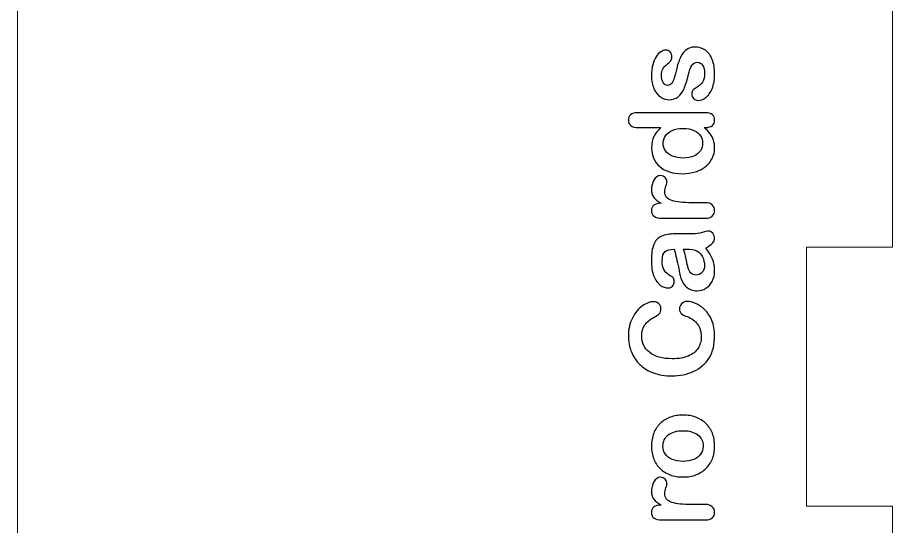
# Model space of a CAD drawing. Header units: inches. Extents: x -9.7 to 11.8, y -8.7 to 8.7.
# Drawn here: x 1.088 to 2.339, y -0.118 to 0.609 of the extents above; entities that cross this region are included whole.
import ezdxf

# ---------------------------------------------------------------- set-up
doc = ezdxf.new("R2010")
doc.units = ezdxf.units.IN
doc.header["$MEASUREMENT"] = 0
doc.layers.add('Base', color=7, linetype='Continuous')
doc.layers.add('Left Side', color=7, linetype='Continuous')

msp = doc.modelspace()

# ---------------------------------------------------------------- linework, layer by layer
at = {"layer": 'Base', "color": 250}
for points, knots in [([(2.056, 0.5667), (2.0621, 0.5667), (2.0673, 0.5652), (2.0717, 0.5622), (2.0717, 0.5622), (2.0761, 0.5592), (2.0794, 0.5548), (2.0816, 0.549), (2.0816, 0.549), (2.0839, 0.5431), (2.085, 0.5361), (2.085, 0.5277), (2.085, 0.5277), (2.085, 0.5197), (2.0838, 0.5129), (2.0813, 0.5072), (2.0813, 0.5072), (2.0789, 0.5015), (2.0758, 0.4973), (2.0722, 0.4946), (2.0722, 0.4946), (2.0685, 0.4919), (2.0649, 0.4905), (2.0612, 0.4905), (2.0612, 0.4905), (2.0587, 0.4905), (2.0566, 0.4914), (2.0549, 0.4931), (2.0549, 0.4931), (2.0532, 0.4949), (2.0523, 0.4971), (2.0523, 0.4997), (2.0523, 0.4997), (2.0523, 0.5021), (2.0529, 0.5038), (2.054, 0.5051), (2.054, 0.5051), (2.0552, 0.5063), (2.0568, 0.5075), (2.0588, 0.5087), (2.0588, 0.5087), (2.0628, 0.511), (2.0658, 0.5137), (2.0677, 0.5168), (2.0677, 0.5168), (2.0697, 0.52), (2.0706, 0.5243), (2.0706, 0.5298), (2.0706, 0.5298), (2.0706, 0.5343), (2.0696, 0.5379), (2.0677, 0.5407), (2.0677, 0.5407), (2.0657, 0.5436), (2.0634, 0.545), (2.0609, 0.545), (2.0609, 0.545), (2.057, 0.545), (2.0541, 0.5435), (2.0523, 0.5406), (2.0523, 0.5406), (2.0505, 0.5376), (2.0488, 0.5328), (2.0472, 0.526), (2.0472, 0.526), (2.0453, 0.5183), (2.0433, 0.5121), (2.0412, 0.5073), (2.0412, 0.5073), (2.0391, 0.5025), (2.0363, 0.4987), (2.0329, 0.4958), (2.0329, 0.4958), (2.0295, 0.493), (2.0253, 0.4915), (2.0203, 0.4915), (2.0203, 0.4915), (2.0158, 0.4915), (2.0116, 0.4928), (2.0077, 0.4955), (2.0077, 0.4955), (2.0037, 0.4981), (2.0006, 0.5021), (1.9982, 0.5073), (1.9982, 0.5073), (1.9958, 0.5124), (1.9947, 0.5187), (1.9947, 0.526), (1.9947, 0.526), (1.9947, 0.5318), (1.9952, 0.5369), (1.9964, 0.5415), (1.9964, 0.5415), (1.9976, 0.5461), (1.9992, 0.5499), (2.0012, 0.5529), (2.0012, 0.5529), (2.0033, 0.556), (2.0055, 0.5584), (2.0079, 0.5599), (2.0079, 0.5599), (2.0104, 0.5616), (2.0128, 0.5624), (2.0151, 0.5624), (2.0151, 0.5624), (2.0176, 0.5624), (2.0197, 0.5615), (2.0213, 0.5598), (2.0213, 0.5598), (2.023, 0.5581), (2.0238, 0.5556), (2.0238, 0.5525), (2.0238, 0.5525), (2.0238, 0.5502), (2.0231, 0.5483), (2.0218, 0.5467), (2.0218, 0.5467), (2.0205, 0.5451), (2.0186, 0.5433), (2.016, 0.5412), (2.016, 0.5412), (2.0138, 0.5395), (2.0121, 0.5375), (2.0108, 0.5353), (2.0108, 0.5353), (2.0095, 0.533), (2.0088, 0.5299), (2.0088, 0.526), (2.0088, 0.526), (2.0088, 0.522), (2.0097, 0.5186), (2.0114, 0.516), (2.0114, 0.516), (2.0131, 0.5133), (2.0152, 0.512), (2.0178, 0.512), (2.0178, 0.512), (2.0201, 0.512), (2.022, 0.513), (2.0235, 0.5149), (2.0235, 0.5149), (2.025, 0.5169), (2.0263, 0.5195), (2.0272, 0.5228), (2.0272, 0.5228), (2.0282, 0.5261), (2.0294, 0.5307), (2.0308, 0.5365), (2.0308, 0.5365), (2.0325, 0.5434), (2.0345, 0.549), (2.0368, 0.5534), (2.0368, 0.5534), (2.0392, 0.5577), (2.0419, 0.561), (2.0451, 0.5633), (2.0451, 0.5633), (2.0483, 0.5655), (2.0519, 0.5667), (2.056, 0.5667)], [0, 0, 0, 0, 0.02439, 0.02439, 0.02439, 0.02439, 0.04878, 0.04878, 0.04878, 0.04878, 0.073171, 0.073171, 0.073171, 0.073171, 0.097561, 0.097561, 0.097561, 0.097561, 0.121951, 0.121951, 0.121951, 0.121951, 0.146341, 0.146341, 0.146341, 0.146341, 0.170732, 0.170732, 0.170732, 0.170732, 0.195122, 0.195122, 0.195122, 0.195122, 0.219512, 0.219512, 0.219512, 0.219512, 0.243902, 0.243902, 0.243902, 0.243902, 0.268293, 0.268293, 0.268293, 0.268293, 0.292683, 0.292683, 0.292683, 0.292683, 0.317073, 0.317073, 0.317073, 0.317073, 0.341463, 0.341463, 0.341463, 0.341463, 0.365854, 0.365854, 0.365854, 0.365854, 0.390244, 0.390244, 0.390244, 0.390244, 0.414634, 0.414634, 0.414634, 0.414634, 0.439024, 0.439024, 0.439024, 0.439024, 0.463415, 0.463415, 0.463415, 0.463415, 0.487805, 0.487805, 0.487805, 0.487805, 0.512195, 0.512195, 0.512195, 0.512195, 0.536585, 0.536585, 0.536585, 0.536585, 0.560976, 0.560976, 0.560976, 0.560976, 0.585366, 0.585366, 0.585366, 0.585366, 0.609756, 0.609756, 0.609756, 0.609756, 0.634146, 0.634146, 0.634146, 0.634146, 0.658537, 0.658537, 0.658537, 0.658537, 0.682927, 0.682927, 0.682927, 0.682927, 0.707317, 0.707317, 0.707317, 0.707317, 0.731707, 0.731707, 0.731707, 0.731707, 0.756098, 0.756098, 0.756098, 0.756098, 0.780488, 0.780488, 0.780488, 0.780488, 0.804878, 0.804878, 0.804878, 0.804878, 0.829268, 0.829268, 0.829268, 0.829268, 0.853659, 0.853659, 0.853659, 0.853659, 0.878049, 0.878049, 0.878049, 0.878049, 0.902439, 0.902439, 0.902439, 0.902439, 0.926829, 0.926829, 0.926829, 0.926829, 0.95122, 0.95122, 0.95122, 0.95122, 1, 1, 1, 1]), ([(2.0723, 0.4518), (2.0723, 0.4518), (2.0701, 0.4518), (2.0701, 0.4518), (2.0701, 0.4518), (2.0735, 0.4489), (2.0763, 0.4459), (2.0784, 0.443), (2.0784, 0.443), (2.0806, 0.4401), (2.0822, 0.437), (2.0833, 0.4336), (2.0833, 0.4336), (2.0844, 0.4302), (2.085, 0.4265), (2.085, 0.4225), (2.085, 0.4225), (2.085, 0.4171), (2.0838, 0.4122), (2.0816, 0.4077), (2.0816, 0.4077), (2.0793, 0.4032), (2.0761, 0.3992), (2.072, 0.3959), (2.072, 0.3959), (2.0678, 0.3926), (2.0629, 0.3901), (2.0572, 0.3884), (2.0572, 0.3884), (2.0516, 0.3867), (2.0455, 0.3858), (2.0389, 0.3858), (2.0389, 0.3858), (2.025, 0.3858), (2.0142, 0.3892), (2.0065, 0.396), (2.0065, 0.396), (1.9987, 0.4028), (1.9948, 0.4117), (1.9948, 0.4228), (1.9948, 0.4228), (1.9948, 0.4292), (1.9959, 0.4346), (1.9981, 0.439), (1.9981, 0.439), (2.0003, 0.4434), (2.0037, 0.4477), (2.0083, 0.4518), (2.0083, 0.4518), (2.0083, 0.4518), (1.9755, 0.4518), (1.9755, 0.4518), (1.9755, 0.4518), (1.9709, 0.4518), (1.9675, 0.4528), (1.9652, 0.4546), (1.9652, 0.4546), (1.9628, 0.4564), (1.9617, 0.459), (1.9617, 0.4623), (1.9617, 0.4623), (1.9617, 0.4657), (1.9627, 0.4683), (1.9649, 0.4701), (1.9649, 0.4701), (1.967, 0.4719), (1.9702, 0.4728), (1.9743, 0.4728), (1.9743, 0.4728), (1.9743, 0.4728), (2.0723, 0.4728), (2.0723, 0.4728), (2.0723, 0.4728), (2.0765, 0.4728), (2.0797, 0.4719), (2.0818, 0.4699), (2.0818, 0.4699), (2.0839, 0.468), (2.085, 0.4654), (2.085, 0.4623), (2.085, 0.4623), (2.085, 0.4593), (2.0839, 0.4568), (2.0817, 0.4548), (2.0817, 0.4548), (2.0795, 0.4528), (2.0764, 0.4518), (2.0723, 0.4518)], [0, 0, 0, 0, 0.043478, 0.043478, 0.043478, 0.043478, 0.086957, 0.086957, 0.086957, 0.086957, 0.130435, 0.130435, 0.130435, 0.130435, 0.173913, 0.173913, 0.173913, 0.173913, 0.217391, 0.217391, 0.217391, 0.217391, 0.26087, 0.26087, 0.26087, 0.26087, 0.304348, 0.304348, 0.304348, 0.304348, 0.347826, 0.347826, 0.347826, 0.347826, 0.391304, 0.391304, 0.391304, 0.391304, 0.434783, 0.434783, 0.434783, 0.434783, 0.478261, 0.478261, 0.478261, 0.478261, 0.521739, 0.521739, 0.521739, 0.521739, 0.565217, 0.565217, 0.565217, 0.565217, 0.608696, 0.608696, 0.608696, 0.608696, 0.652174, 0.652174, 0.652174, 0.652174, 0.695652, 0.695652, 0.695652, 0.695652, 0.73913, 0.73913, 0.73913, 0.73913, 0.782609, 0.782609, 0.782609, 0.782609, 0.826087, 0.826087, 0.826087, 0.826087, 0.869565, 0.869565, 0.869565, 0.869565, 0.913043, 0.913043, 0.913043, 0.913043, 1, 1, 1, 1]), ([(2.0397, 0.4082), (2.0457, 0.4082), (2.0508, 0.4091), (2.0551, 0.411), (2.0551, 0.411), (2.0593, 0.4128), (2.0625, 0.4154), (2.0646, 0.4187), (2.0646, 0.4187), (2.0667, 0.4219), (2.0678, 0.4255), (2.0678, 0.4293), (2.0678, 0.4293), (2.0678, 0.4332), (2.0668, 0.4368), (2.0648, 0.44), (2.0648, 0.44), (2.0627, 0.4432), (2.0596, 0.4458), (2.0554, 0.4477), (2.0554, 0.4477), (2.0512, 0.4496), (2.046, 0.4506), (2.0397, 0.4506), (2.0397, 0.4506), (2.0338, 0.4506), (2.0287, 0.4496), (2.0245, 0.4477), (2.0245, 0.4477), (2.0202, 0.4458), (2.0169, 0.4432), (2.0147, 0.4399), (2.0147, 0.4399), (2.0124, 0.4366), (2.0113, 0.4331), (2.0113, 0.4291), (2.0113, 0.4291), (2.0113, 0.4251), (2.0125, 0.4215), (2.0148, 0.4183), (2.0148, 0.4183), (2.0171, 0.4151), (2.0204, 0.4126), (2.0247, 0.4108), (2.0247, 0.4108), (2.029, 0.4091), (2.034, 0.4082), (2.0397, 0.4082)], [0, 0, 0, 0, 0.076923, 0.076923, 0.076923, 0.076923, 0.153846, 0.153846, 0.153846, 0.153846, 0.230769, 0.230769, 0.230769, 0.230769, 0.307692, 0.307692, 0.307692, 0.307692, 0.384615, 0.384615, 0.384615, 0.384615, 0.461538, 0.461538, 0.461538, 0.461538, 0.538462, 0.538462, 0.538462, 0.538462, 0.615385, 0.615385, 0.615385, 0.615385, 0.692308, 0.692308, 0.692308, 0.692308, 0.769231, 0.769231, 0.769231, 0.769231, 0.846154, 0.846154, 0.846154, 0.846154, 1, 1, 1, 1]), ([(2.0529, 0.3443), (2.0529, 0.3443), (2.0715, 0.3443), (2.0715, 0.3443), (2.0715, 0.3443), (2.076, 0.3443), (2.0794, 0.3433), (2.0816, 0.3411), (2.0816, 0.3411), (2.0839, 0.339), (2.085, 0.3364), (2.085, 0.3331), (2.085, 0.3331), (2.085, 0.3299), (2.0838, 0.3273), (2.0816, 0.3252), (2.0816, 0.3252), (2.0793, 0.3232), (2.0759, 0.3221), (2.0715, 0.3221), (2.0715, 0.3221), (2.0715, 0.3221), (2.0096, 0.3221), (2.0096, 0.3221), (2.0096, 0.3221), (1.9996, 0.3221), (1.9947, 0.3258), (1.9947, 0.333), (1.9947, 0.333), (1.9947, 0.3366), (1.9958, 0.3393), (1.9982, 0.3409), (1.9982, 0.3409), (2.0005, 0.3425), (2.004, 0.3434), (2.0085, 0.3436), (2.0085, 0.3436), (2.004, 0.3462), (2.0005, 0.349), (1.9982, 0.3518), (1.9982, 0.3518), (1.9958, 0.3546), (1.9947, 0.3583), (1.9947, 0.363), (1.9947, 0.363), (1.9947, 0.3676), (1.9958, 0.3721), (1.9982, 0.3765), (1.9982, 0.3765), (2.0005, 0.3809), (2.0036, 0.3831), (2.0075, 0.3831), (2.0075, 0.3831), (2.0102, 0.3831), (2.0124, 0.3822), (2.0142, 0.3803), (2.0142, 0.3803), (2.016, 0.3785), (2.0168, 0.3764), (2.0168, 0.3743), (2.0168, 0.3743), (2.0168, 0.3735), (2.0163, 0.3715), (2.0153, 0.3684), (2.0153, 0.3684), (2.0143, 0.3652), (2.0138, 0.3625), (2.0138, 0.3601), (2.0138, 0.3601), (2.0138, 0.3568), (2.0147, 0.3542), (2.0164, 0.3521), (2.0164, 0.3521), (2.0181, 0.3501), (2.0206, 0.3485), (2.024, 0.3473), (2.024, 0.3473), (2.0273, 0.3462), (2.0313, 0.3454), (2.036, 0.345), (2.036, 0.345), (2.0406, 0.3445), (2.0463, 0.3443), (2.0529, 0.3443)], [0, 0, 0, 0, 0.045455, 0.045455, 0.045455, 0.045455, 0.090909, 0.090909, 0.090909, 0.090909, 0.136364, 0.136364, 0.136364, 0.136364, 0.181818, 0.181818, 0.181818, 0.181818, 0.227273, 0.227273, 0.227273, 0.227273, 0.272727, 0.272727, 0.272727, 0.272727, 0.318182, 0.318182, 0.318182, 0.318182, 0.363636, 0.363636, 0.363636, 0.363636, 0.409091, 0.409091, 0.409091, 0.409091, 0.454545, 0.454545, 0.454545, 0.454545, 0.5, 0.5, 0.5, 0.5, 0.545455, 0.545455, 0.545455, 0.545455, 0.590909, 0.590909, 0.590909, 0.590909, 0.636364, 0.636364, 0.636364, 0.636364, 0.681818, 0.681818, 0.681818, 0.681818, 0.727273, 0.727273, 0.727273, 0.727273, 0.772727, 0.772727, 0.772727, 0.772727, 0.818182, 0.818182, 0.818182, 0.818182, 0.863636, 0.863636, 0.863636, 0.863636, 0.909091, 0.909091, 0.909091, 0.909091, 1, 1, 1, 1]), ([(2.0725, 0.2794), (2.0767, 0.274), (2.0798, 0.2688), (2.0819, 0.2638), (2.0819, 0.2638), (2.084, 0.2588), (2.085, 0.2532), (2.085, 0.247), (2.085, 0.247), (2.085, 0.2413), (2.0838, 0.2362), (2.0816, 0.2319), (2.0816, 0.2319), (2.0793, 0.2276), (2.0763, 0.2243), (2.0725, 0.222), (2.0725, 0.222), (2.0686, 0.2196), (2.0644, 0.2185), (2.0599, 0.2185), (2.0599, 0.2185), (2.0538, 0.2185), (2.0487, 0.2204), (2.0444, 0.2242), (2.0444, 0.2242), (2.0401, 0.2281), (2.0372, 0.2334), (2.0358, 0.2401), (2.0358, 0.2401), (2.0354, 0.2415), (2.0347, 0.245), (2.0336, 0.2506), (2.0336, 0.2506), (2.0324, 0.2562), (2.0314, 0.261), (2.0304, 0.265), (2.0304, 0.265), (2.0295, 0.269), (2.0283, 0.2733), (2.027, 0.278), (2.027, 0.278), (2.0211, 0.2777), (2.0168, 0.2765), (2.0141, 0.2744), (2.0141, 0.2744), (2.0113, 0.2723), (2.01, 0.268), (2.01, 0.2614), (2.01, 0.2614), (2.01, 0.2558), (2.0108, 0.2515), (2.0123, 0.2487), (2.0123, 0.2487), (2.0139, 0.2458), (2.0163, 0.2434), (2.0194, 0.2414), (2.0194, 0.2414), (2.0226, 0.2393), (2.0246, 0.2379), (2.0256, 0.2371), (2.0256, 0.2371), (2.0266, 0.2362), (2.0271, 0.2344), (2.0271, 0.2316), (2.0271, 0.2316), (2.0271, 0.2291), (2.0263, 0.227), (2.0247, 0.2252), (2.0247, 0.2252), (2.0231, 0.2234), (2.0211, 0.2225), (2.0186, 0.2225), (2.0186, 0.2225), (2.0147, 0.2225), (2.0109, 0.2238), (2.0072, 0.2266), (2.0072, 0.2266), (2.0035, 0.2294), (2.0005, 0.2337), (1.9981, 0.2395), (1.9981, 0.2395), (1.9957, 0.2454), (1.9945, 0.2527), (1.9945, 0.2615), (1.9945, 0.2615), (1.9945, 0.2712), (1.9957, 0.2789), (1.998, 0.2845), (1.998, 0.2845), (2.0003, 0.2901), (2.0039, 0.294), (2.0089, 0.2963), (2.0089, 0.2963), (2.0139, 0.2986), (2.0205, 0.2998), (2.0288, 0.2998), (2.0288, 0.2998), (2.034, 0.2998), (2.0384, 0.2998), (2.042, 0.2997), (2.042, 0.2997), (2.0457, 0.2997), (2.0497, 0.2997), (2.0542, 0.2996), (2.0542, 0.2996), (2.0583, 0.2996), (2.0627, 0.3003), (2.0672, 0.3017), (2.0672, 0.3017), (2.0717, 0.3031), (2.0746, 0.3038), (2.076, 0.3038), (2.076, 0.3038), (2.0782, 0.3038), (2.0803, 0.3027), (2.0822, 0.3006), (2.0822, 0.3006), (2.084, 0.2984), (2.085, 0.296), (2.085, 0.2933), (2.085, 0.2933), (2.085, 0.291), (2.0839, 0.2887), (2.0818, 0.2865), (2.0818, 0.2865), (2.0796, 0.2843), (2.0766, 0.2819), (2.0725, 0.2794)], [0, 0, 0, 0, 0.030303, 0.030303, 0.030303, 0.030303, 0.060606, 0.060606, 0.060606, 0.060606, 0.090909, 0.090909, 0.090909, 0.090909, 0.121212, 0.121212, 0.121212, 0.121212, 0.151515, 0.151515, 0.151515, 0.151515, 0.181818, 0.181818, 0.181818, 0.181818, 0.212121, 0.212121, 0.212121, 0.212121, 0.242424, 0.242424, 0.242424, 0.242424, 0.272727, 0.272727, 0.272727, 0.272727, 0.30303, 0.30303, 0.30303, 0.30303, 0.333333, 0.333333, 0.333333, 0.333333, 0.363636, 0.363636, 0.363636, 0.363636, 0.393939, 0.393939, 0.393939, 0.393939, 0.424242, 0.424242, 0.424242, 0.424242, 0.454545, 0.454545, 0.454545, 0.454545, 0.484848, 0.484848, 0.484848, 0.484848, 0.515152, 0.515152, 0.515152, 0.515152, 0.545455, 0.545455, 0.545455, 0.545455, 0.575758, 0.575758, 0.575758, 0.575758, 0.606061, 0.606061, 0.606061, 0.606061, 0.636364, 0.636364, 0.636364, 0.636364, 0.666667, 0.666667, 0.666667, 0.666667, 0.69697, 0.69697, 0.69697, 0.69697, 0.727273, 0.727273, 0.727273, 0.727273, 0.757576, 0.757576, 0.757576, 0.757576, 0.787879, 0.787879, 0.787879, 0.787879, 0.818182, 0.818182, 0.818182, 0.818182, 0.848485, 0.848485, 0.848485, 0.848485, 0.878788, 0.878788, 0.878788, 0.878788, 0.909091, 0.909091, 0.909091, 0.909091, 0.939394, 0.939394, 0.939394, 0.939394, 1, 1, 1, 1]), ([(2.0403, 0.278), (2.0415, 0.2747), (2.0428, 0.27), (2.0441, 0.2638), (2.0441, 0.2638), (2.0454, 0.2576), (2.0464, 0.2533), (2.047, 0.2509), (2.047, 0.2509), (2.0477, 0.2485), (2.0489, 0.2462), (2.0507, 0.244), (2.0507, 0.244), (2.0525, 0.2419), (2.0551, 0.2408), (2.0583, 0.2408), (2.0583, 0.2408), (2.0617, 0.2408), (2.0646, 0.2421), (2.0669, 0.2446), (2.0669, 0.2446), (2.0693, 0.2471), (2.0705, 0.2505), (2.0705, 0.2546), (2.0705, 0.2546), (2.0705, 0.259), (2.0695, 0.2631), (2.0676, 0.2668), (2.0676, 0.2668), (2.0656, 0.2705), (2.0632, 0.2732), (2.0601, 0.275), (2.0601, 0.275), (2.0568, 0.277), (2.0512, 0.278), (2.0435, 0.278), (2.0435, 0.278), (2.0435, 0.278), (2.0403, 0.278), (2.0403, 0.278)], [0, 0, 0, 0, 0.090909, 0.090909, 0.090909, 0.090909, 0.181818, 0.181818, 0.181818, 0.181818, 0.272727, 0.272727, 0.272727, 0.272727, 0.363636, 0.363636, 0.363636, 0.363636, 0.454545, 0.454545, 0.454545, 0.454545, 0.545455, 0.545455, 0.545455, 0.545455, 0.636364, 0.636364, 0.636364, 0.636364, 0.727273, 0.727273, 0.727273, 0.727273, 0.818182, 0.818182, 0.818182, 0.818182, 1, 1, 1, 1]), ([(2.0453, 0.2031), (2.0491, 0.2031), (2.0532, 0.2022), (2.0576, 0.2003), (2.0576, 0.2003), (2.062, 0.1985), (2.0664, 0.1955), (2.0706, 0.1915), (2.0706, 0.1915), (2.0749, 0.1875), (2.0783, 0.1823), (2.081, 0.1761), (2.081, 0.1761), (2.0836, 0.1699), (2.085, 0.1626), (2.085, 0.1543), (2.085, 0.1543), (2.085, 0.148), (2.0844, 0.1423), (2.0832, 0.1371), (2.0832, 0.1371), (2.082, 0.132), (2.0801, 0.1273), (2.0776, 0.1231), (2.0776, 0.1231), (2.0751, 0.1189), (2.0718, 0.115), (2.0677, 0.1115), (2.0677, 0.1115), (2.0639, 0.1083), (2.0598, 0.1056), (2.0551, 0.1034), (2.0551, 0.1034), (2.0505, 0.1012), (2.0455, 0.0995), (2.0403, 0.0984), (2.0403, 0.0984), (2.035, 0.0973), (2.0294, 0.0968), (2.0235, 0.0968), (2.0235, 0.0968), (2.0139, 0.0968), (2.0053, 0.0981), (1.9977, 0.101), (1.9977, 0.101), (1.9901, 0.1037), (1.9836, 0.1078), (1.9782, 0.113), (1.9782, 0.113), (1.9728, 0.1182), (1.9687, 0.1243), (1.9659, 0.1313), (1.9659, 0.1313), (1.9631, 0.1383), (1.9617, 0.1457), (1.9617, 0.1536), (1.9617, 0.1536), (1.9617, 0.1633), (1.9636, 0.1719), (1.9674, 0.1795), (1.9674, 0.1795), (1.9713, 0.187), (1.976, 0.1928), (1.9817, 0.1968), (1.9817, 0.1968), (1.9874, 0.2008), (1.9927, 0.2028), (1.9978, 0.2028), (1.9978, 0.2028), (2.0005, 0.2028), (2.003, 0.2018), (2.0051, 0.1999), (2.0051, 0.1999), (2.0072, 0.1979), (2.0083, 0.1956), (2.0083, 0.1928), (2.0083, 0.1928), (2.0083, 0.1897), (2.0075, 0.1874), (2.0061, 0.1858), (2.0061, 0.1858), (2.0046, 0.1843), (2.0021, 0.1826), (1.9985, 0.1807), (1.9985, 0.1807), (1.9926, 0.1775), (1.9882, 0.1738), (1.9852, 0.1696), (1.9852, 0.1696), (1.9823, 0.1653), (1.9808, 0.1601), (1.9808, 0.1538), (1.9808, 0.1538), (1.9808, 0.1439), (1.9846, 0.136), (1.9921, 0.1301), (1.9921, 0.1301), (1.9997, 0.1242), (2.0104, 0.1213), (2.0243, 0.1213), (2.0243, 0.1213), (2.0336, 0.1213), (2.0413, 0.1226), (2.0475, 0.1252), (2.0475, 0.1252), (2.0536, 0.1278), (2.0582, 0.1315), (2.0613, 0.1362), (2.0613, 0.1362), (2.0643, 0.141), (2.0658, 0.1466), (2.0658, 0.153), (2.0658, 0.153), (2.0658, 0.16), (2.0641, 0.1658), (2.0606, 0.1706), (2.0606, 0.1706), (2.0572, 0.1754), (2.0521, 0.179), (2.0455, 0.1815), (2.0455, 0.1815), (2.0423, 0.1825), (2.0398, 0.1838), (2.0378, 0.1853), (2.0378, 0.1853), (2.0358, 0.1868), (2.0348, 0.1893), (2.0348, 0.1926), (2.0348, 0.1926), (2.0348, 0.1955), (2.0358, 0.198), (2.0378, 0.2), (2.0378, 0.2), (2.0398, 0.2021), (2.0423, 0.2031), (2.0453, 0.2031)], [0, 0, 0, 0, 0.028571, 0.028571, 0.028571, 0.028571, 0.057143, 0.057143, 0.057143, 0.057143, 0.085714, 0.085714, 0.085714, 0.085714, 0.114286, 0.114286, 0.114286, 0.114286, 0.142857, 0.142857, 0.142857, 0.142857, 0.171429, 0.171429, 0.171429, 0.171429, 0.2, 0.2, 0.2, 0.2, 0.228571, 0.228571, 0.228571, 0.228571, 0.257143, 0.257143, 0.257143, 0.257143, 0.285714, 0.285714, 0.285714, 0.285714, 0.314286, 0.314286, 0.314286, 0.314286, 0.342857, 0.342857, 0.342857, 0.342857, 0.371429, 0.371429, 0.371429, 0.371429, 0.4, 0.4, 0.4, 0.4, 0.428571, 0.428571, 0.428571, 0.428571, 0.457143, 0.457143, 0.457143, 0.457143, 0.485714, 0.485714, 0.485714, 0.485714, 0.514286, 0.514286, 0.514286, 0.514286, 0.542857, 0.542857, 0.542857, 0.542857, 0.571429, 0.571429, 0.571429, 0.571429, 0.6, 0.6, 0.6, 0.6, 0.628571, 0.628571, 0.628571, 0.628571, 0.657143, 0.657143, 0.657143, 0.657143, 0.685714, 0.685714, 0.685714, 0.685714, 0.714286, 0.714286, 0.714286, 0.714286, 0.742857, 0.742857, 0.742857, 0.742857, 0.771429, 0.771429, 0.771429, 0.771429, 0.8, 0.8, 0.8, 0.8, 0.828571, 0.828571, 0.828571, 0.828571, 0.857143, 0.857143, 0.857143, 0.857143, 0.885714, 0.885714, 0.885714, 0.885714, 0.914286, 0.914286, 0.914286, 0.914286, 0.942857, 0.942857, 0.942857, 0.942857, 1, 1, 1, 1]), ([(2.0398, 0.0408), (2.0465, 0.0408), (2.0526, 0.0397), (2.0581, 0.0377), (2.0581, 0.0377), (2.0637, 0.0356), (2.0685, 0.0326), (2.0725, 0.0287), (2.0725, 0.0287), (2.0766, 0.0248), (2.0796, 0.0201), (2.0818, 0.0147), (2.0818, 0.0147), (2.0839, 0.0093), (2.085, 0.0032), (2.085, -0.0036), (2.085, -0.0036), (2.085, -0.0103), (2.0839, -0.0164), (2.0817, -0.0218), (2.0817, -0.0218), (2.0796, -0.0271), (2.0765, -0.0318), (2.0724, -0.0357), (2.0724, -0.0357), (2.0684, -0.0397), (2.0636, -0.0427), (2.0581, -0.0447), (2.0581, -0.0447), (2.0526, -0.0467), (2.0465, -0.0477), (2.0398, -0.0477), (2.0398, -0.0477), (2.0331, -0.0477), (2.0269, -0.0467), (2.0213, -0.0447), (2.0213, -0.0447), (2.0158, -0.0426), (2.011, -0.0396), (2.007, -0.0358), (2.007, -0.0358), (2.0031, -0.0319), (2, -0.0272), (1.9979, -0.0218), (1.9979, -0.0218), (1.9957, -0.0163), (1.9947, -0.0102), (1.9947, -0.0036), (1.9947, -0.0036), (1.9947, 0.0031), (1.9957, 0.0092), (1.9979, 0.0147), (1.9979, 0.0147), (2.0001, 0.0202), (2.0032, 0.0249), (2.0072, 0.0288), (2.0072, 0.0288), (2.0112, 0.0327), (2.016, 0.0357), (2.0215, 0.0377), (2.0215, 0.0377), (2.0271, 0.0397), (2.0332, 0.0408), (2.0398, 0.0408)], [0, 0, 0, 0, 0.058824, 0.058824, 0.058824, 0.058824, 0.117647, 0.117647, 0.117647, 0.117647, 0.176471, 0.176471, 0.176471, 0.176471, 0.235294, 0.235294, 0.235294, 0.235294, 0.294118, 0.294118, 0.294118, 0.294118, 0.352941, 0.352941, 0.352941, 0.352941, 0.411765, 0.411765, 0.411765, 0.411765, 0.470588, 0.470588, 0.470588, 0.470588, 0.529412, 0.529412, 0.529412, 0.529412, 0.588235, 0.588235, 0.588235, 0.588235, 0.647059, 0.647059, 0.647059, 0.647059, 0.705882, 0.705882, 0.705882, 0.705882, 0.764706, 0.764706, 0.764706, 0.764706, 0.823529, 0.823529, 0.823529, 0.823529, 0.882353, 0.882353, 0.882353, 0.882353, 1, 1, 1, 1]), ([(2.0398, 0.0184), (2.0308, 0.0184), (2.0238, 0.0164), (2.0187, 0.0125), (2.0187, 0.0125), (2.0137, 0.0085), (2.0111, 0.0031), (2.0111, -0.0036), (2.0111, -0.0036), (2.0111, -0.008), (2.0123, -0.0118), (2.0145, -0.0151), (2.0145, -0.0151), (2.0168, -0.0184), (2.0201, -0.0209), (2.0245, -0.0227), (2.0245, -0.0227), (2.0289, -0.0245), (2.034, -0.0254), (2.0398, -0.0254), (2.0398, -0.0254), (2.0456, -0.0254), (2.0507, -0.0245), (2.0551, -0.0228), (2.0551, -0.0228), (2.0594, -0.021), (2.0627, -0.0185), (2.065, -0.0152), (2.065, -0.0152), (2.0673, -0.0119), (2.0685, -0.008), (2.0685, -0.0036), (2.0685, -0.0036), (2.0685, 0.0031), (2.066, 0.0085), (2.0609, 0.0125), (2.0609, 0.0125), (2.0558, 0.0164), (2.0488, 0.0184), (2.0398, 0.0184)], [0, 0, 0, 0, 0.090909, 0.090909, 0.090909, 0.090909, 0.181818, 0.181818, 0.181818, 0.181818, 0.272727, 0.272727, 0.272727, 0.272727, 0.363636, 0.363636, 0.363636, 0.363636, 0.454545, 0.454545, 0.454545, 0.454545, 0.545455, 0.545455, 0.545455, 0.545455, 0.636364, 0.636364, 0.636364, 0.636364, 0.727273, 0.727273, 0.727273, 0.727273, 0.818182, 0.818182, 0.818182, 0.818182, 1, 1, 1, 1]), ([(2.0529, -0.087), (2.0529, -0.087), (2.0715, -0.087), (2.0715, -0.087), (2.0715, -0.087), (2.076, -0.087), (2.0794, -0.0881), (2.0816, -0.0902), (2.0816, -0.0902), (2.0839, -0.0923), (2.085, -0.095), (2.085, -0.0982), (2.085, -0.0982), (2.085, -0.1014), (2.0838, -0.1041), (2.0816, -0.1061), (2.0816, -0.1061), (2.0793, -0.1082), (2.0759, -0.1092), (2.0715, -0.1092), (2.0715, -0.1092), (2.0715, -0.1092), (2.0096, -0.1092), (2.0096, -0.1092), (2.0096, -0.1092), (1.9996, -0.1092), (1.9947, -0.1056), (1.9947, -0.0984), (1.9947, -0.0984), (1.9947, -0.0947), (1.9958, -0.0921), (1.9982, -0.0905), (1.9982, -0.0905), (2.0005, -0.0888), (2.004, -0.0879), (2.0085, -0.0878), (2.0085, -0.0878), (2.004, -0.0851), (2.0005, -0.0824), (1.9982, -0.0796), (1.9982, -0.0796), (1.9958, -0.0768), (1.9947, -0.0731), (1.9947, -0.0684), (1.9947, -0.0684), (1.9947, -0.0637), (1.9958, -0.0592), (1.9982, -0.0548), (1.9982, -0.0548), (2.0005, -0.0504), (2.0036, -0.0482), (2.0075, -0.0482), (2.0075, -0.0482), (2.0102, -0.0482), (2.0124, -0.0491), (2.0142, -0.051), (2.0142, -0.051), (2.016, -0.0529), (2.0168, -0.0549), (2.0168, -0.0571), (2.0168, -0.0571), (2.0168, -0.0579), (2.0163, -0.0599), (2.0153, -0.063), (2.0153, -0.063), (2.0143, -0.0661), (2.0138, -0.0689), (2.0138, -0.0713), (2.0138, -0.0713), (2.0138, -0.0745), (2.0147, -0.0771), (2.0164, -0.0792), (2.0164, -0.0792), (2.0181, -0.0813), (2.0206, -0.0829), (2.024, -0.084), (2.024, -0.084), (2.0273, -0.0852), (2.0313, -0.086), (2.036, -0.0864), (2.036, -0.0864), (2.0406, -0.0868), (2.0463, -0.087), (2.0529, -0.087)], [0, 0, 0, 0, 0.045455, 0.045455, 0.045455, 0.045455, 0.090909, 0.090909, 0.090909, 0.090909, 0.136364, 0.136364, 0.136364, 0.136364, 0.181818, 0.181818, 0.181818, 0.181818, 0.227273, 0.227273, 0.227273, 0.227273, 0.272727, 0.272727, 0.272727, 0.272727, 0.318182, 0.318182, 0.318182, 0.318182, 0.363636, 0.363636, 0.363636, 0.363636, 0.409091, 0.409091, 0.409091, 0.409091, 0.454545, 0.454545, 0.454545, 0.454545, 0.5, 0.5, 0.5, 0.5, 0.545455, 0.545455, 0.545455, 0.545455, 0.590909, 0.590909, 0.590909, 0.590909, 0.636364, 0.636364, 0.636364, 0.636364, 0.681818, 0.681818, 0.681818, 0.681818, 0.727273, 0.727273, 0.727273, 0.727273, 0.772727, 0.772727, 0.772727, 0.772727, 0.818182, 0.818182, 0.818182, 0.818182, 0.863636, 0.863636, 0.863636, 0.863636, 0.909091, 0.909091, 0.909091, 0.909091, 1, 1, 1, 1])]:
    msp.add_open_spline(points, degree=3, knots=knots, dxfattribs=at)
at = {"layer": 'Left Side', "color": 240, "lineweight": 9}
msp.add_open_spline([(1.0883, 5.609), (1.0883, 5.609), (1.0883, -2.0073), (1.0883, -2.0073), (1.0883, -2.0073), (1.0883, -2.0073), (1.0883, -2.1323), (1.0883, -2.1323), (1.0883, -2.1323), (1.0883, -2.1323), (1.2203, -2.1323), (1.2203, -2.1323), (1.2203, -2.1323), (1.2203, -2.1323), (1.2203, -2.0073), (1.2203, -2.0073), (1.2203, -2.0073), (1.2203, -2.0073), (1.5903, -2.0073), (1.5903, -2.0073), (1.5903, -2.0073), (1.5903, -2.0073), (1.5903, -2.1323), (1.5903, -2.1323), (1.5903, -2.1323), (1.5903, -2.1323), (1.9603, -2.1323), (1.9603, -2.1323), (1.9603, -2.1323), (1.9603, -2.1323), (1.9603, -2.0073), (1.9603, -2.0073), (1.9603, -2.0073), (1.9603, -2.0073), (2.3303, -2.0073), (2.3303, -2.0073), (2.3303, -2.0073), (2.3303, -2.0073), (2.3393, -1.7626), (2.3393, -1.7626), (2.3393, -1.7626), (2.3393, -1.7626), (2.3393, -1.5693), (2.3393, -1.5693), (2.3393, -1.5693), (2.3393, -1.5693), (2.2168, -1.5693), (2.2168, -1.5693), (2.2168, -1.5693), (2.2168, -1.5693), (2.2167, -1.1993), (2.2167, -1.1993), (2.2167, -1.1993), (2.2167, -1.1993), (2.3393, -1.1993), (2.3393, -1.1993), (2.3393, -1.1993), (2.3393, -1.1993), (2.3393, -0.0893), (2.3393, -0.0893), (2.3393, -0.0893), (2.3393, -0.0893), (2.2165, -0.0893), (2.2165, -0.0893), (2.2165, -0.0893), (2.2165, -0.0893), (2.2165, 0.2807), (2.2165, 0.2807), (2.2165, 0.2807), (2.2165, 0.2807), (2.3393, 0.2807), (2.3393, 0.2807), (2.3393, 0.2807), (2.3393, 0.2807), (2.3393, 0.882), (2.3393, 0.882)], degree=3, knots=[0, 0, 0, 0, 0.05, 0.05, 0.05, 0.05, 0.1, 0.1, 0.1, 0.1, 0.15, 0.15, 0.15, 0.15, 0.2, 0.2, 0.2, 0.2, 0.25, 0.25, 0.25, 0.25, 0.3, 0.3, 0.3, 0.3, 0.35, 0.35, 0.35, 0.35, 0.4, 0.4, 0.4, 0.4, 0.45, 0.45, 0.45, 0.45, 0.5, 0.5, 0.5, 0.5, 0.55, 0.55, 0.55, 0.55, 0.6, 0.6, 0.6, 0.6, 0.65, 0.65, 0.65, 0.65, 0.7, 0.7, 0.7, 0.7, 0.75, 0.75, 0.75, 0.75, 0.8, 0.8, 0.8, 0.8, 0.85, 0.85, 0.85, 0.85, 0.9, 0.9, 0.9, 0.9, 1, 1, 1, 1], dxfattribs=at)

doc.saveas('drawing.dxf')
